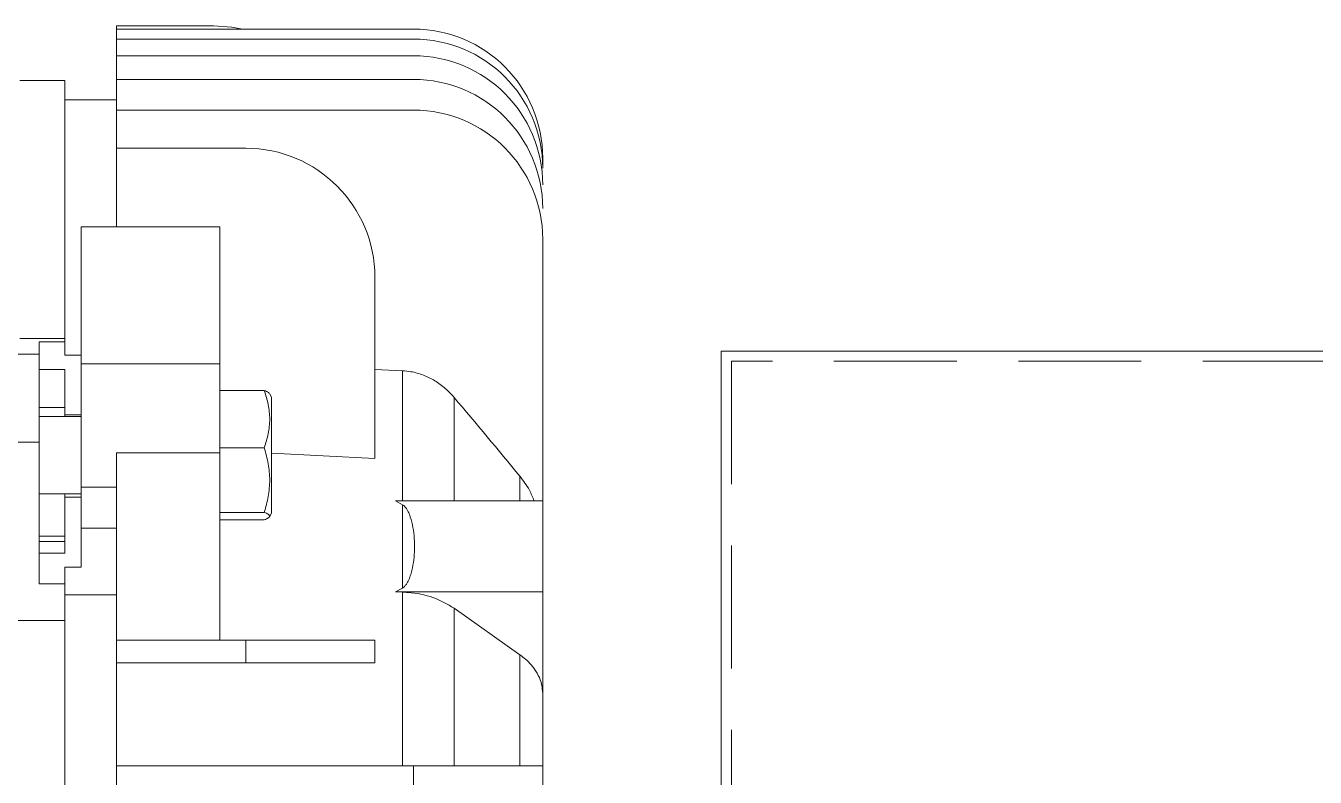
# Model space of a CAD drawing. Header units: inches. Extents: x -48 to 250, y -21 to 207.
# Drawn here: x 37.62 to 45.48, y 66.63 to 71.22 of the extents above; entities that cross this region are included whole.
import ezdxf

# ---------------------------------------------------------------- set-up
doc = ezdxf.new("R2010")
doc.units = ezdxf.units.IN
doc.header["$MEASUREMENT"] = 0
doc.linetypes.add('HIDDEN', pattern=[0.375, 0.25, -0.125])
doc.linetypes.add('PHANTOM', pattern=[2.5, 1.25, -0.25, 0.25, -0.25, 0.25, -0.25])
doc.layers.add('PHANTOM', color=6, linetype='PHANTOM', lineweight=5)

# ---------------------------------------------------------------- blocks, each defined once
blk = doc.blocks.new('HHI 365TS FRONT VIEW')
at = {"color": 7, "linetype": 'Continuous', "lineweight": 5}
for p, q in [((-7.1732, 8.4252), (-7.1732, 8.405)), ((-6.5827, 8.4252), (-7.1732, 8.4252)), ((-7.1732, 8.344), (-7.1732, 8.405)), ((-7.1732, 8.405), (-5.3622, 8.405)), ((-7.1732, 8.242), (-7.1732, 8.344)), ((-7.1732, 8.344), (-5.3622, 8.344)), ((-7.1732, 8.0978), (-7.1732, 8.242)), ((-7.1732, 8.242), (-5.3622, 8.242)), ((-7.4882, 8.0906), (-7.7638, 8.0906)), ((-7.4882, 6.5157), (-7.4882, 8.0906)), ((-7.1732, 7.9103), (-7.1732, 8.0978)), ((-7.1732, 8.0978), (-5.3622, 8.0978)), ((-7.1732, 7.9724), (-7.4882, 7.9724)), ((-7.1732, 7.6777), (-7.1732, 7.9103)), ((-7.1732, 7.9103), (-5.3622, 7.9103)), ((-7.1732, 7.6777), (-6.3858, 7.6777)), ((-7.1732, 7.6777), (-7.1732, 7.1974)), ((-4.5748, 7.6176), (-4.5748, 7.5566)), ((-6.5433, 7.1974), (-7.3898, 7.1974)), ((-7.3898, 7.1974), (-7.3898, 6.3622)), ((-6.5433, 6.3622), (-6.5433, 7.1974)), ((-4.5748, 7.1229), (-4.5748, 5.526)), ((-5.5984, 6.8903), (-5.5984, 5.7834)), ((-7.7638, 6.5157), (-7.4882, 6.5157)), ((-7.4882, 6.4963), (-7.6457, 6.4963)), ((-7.6457, 6.4963), (-7.6457, 6.4205)), ((-7.4882, 6.5157), (-7.4882, 6.4963)), ((-7.4882, 6.4155), (-7.4882, 6.4963)), ((-7.6457, 6.4205), (-9.9968, 6.4205)), ((-7.6457, 5.8837), (-7.6457, 6.4205)), ((-7.3898, 6.4155), (-7.4882, 6.4155)), ((-7.6457, 6.3282), (-7.4882, 6.3282)), ((-7.4882, 6.3282), (-7.4882, 6.0495)), ((-7.3898, 6.3622), (-7.3898, 5.609)), ((-6.5433, 6.3622), (-7.3898, 6.3622)), ((-6.5433, 5.8184), (-6.5433, 6.3622)), ((-5.4299, 6.3195), (-5.5984, 6.3275)), ((-5.4299, 5.5248), (-5.4299, 6.3195)), ((-6.5433, 6.199), (-6.2731, 6.199)), ((-6.2283, 6.1587), (-6.2416, 6.1816)), ((-6.2283, 5.8044), (-6.2283, 6.1587)), ((-5.1148, 5.526), (-5.1148, 6.1567)), ((-7.6457, 6.0959), (-7.4882, 6.0959)), ((-7.3898, 6.0406), (-7.6457, 6.0406)), ((-7.4882, 6.0495), (-7.3898, 6.0495)), ((-7.4882, 6.0406), (-7.4882, 6.0495)), ((-7.6457, 5.8837), (-10.063, 5.8837)), ((-7.6457, 5.018), (-7.6457, 5.8837)), ((-6.5433, 5.8498), (-6.2731, 5.8498)), ((-7.1732, 5.8184), (-6.5433, 5.8184)), ((-7.1732, 5.8184), (-7.1732, 4.6752)), ((-6.5433, 5.8184), (-6.5433, 4.6752)), ((-5.5984, 5.7834), (-6.2283, 5.8159)), ((-6.2283, 5.4501), (-6.2283, 5.8044)), ((-4.7132, 5.526), (-4.7132, 5.6752)), ((-7.3898, 5.609), (-7.1732, 5.609)), ((-7.3898, 5.609), (-7.3898, 5.359)), ((-7.6457, 5.5682), (-7.3898, 5.5682)), ((-7.4882, 5.5682), (-7.4882, 5.5484)), ((-7.4882, 5.5484), (-7.4882, 5.2058)), ((-7.3898, 5.5484), (-7.4882, 5.5484)), ((-5.4726, 5.526), (-5.4299, 5.5021)), ((-4.5748, 5.526), (-5.4726, 5.526)), ((-4.5748, 5.526), (-4.5748, 4.9692)), ((-6.5433, 5.4551), (-6.2731, 5.4551)), ((-6.2416, 5.4272), (-6.2283, 5.4501)), ((-5.4299, 4.9931), (-5.4299, 5.5021)), ((-7.3898, 5.359), (-7.1732, 5.359)), ((-7.3898, 5.359), (-7.3898, 5.1209)), ((-6.2731, 5.4098), (-6.5433, 5.4098)), ((-7.6457, 5.3103), (-7.4882, 5.3103)), ((-7.4882, 5.2779), (-7.6457, 5.2779)), ((-7.4882, 5.2058), (-7.6457, 5.2058)), ((-7.4882, 5.1209), (-7.3898, 5.1209)), ((-7.4882, 5.018), (-7.4882, 5.1209)), ((-7.4882, 5.018), (-7.6457, 5.018)), ((-7.4882, 4.7961), (-7.4882, 5.018)), ((-5.4299, 4.9931), (-5.4726, 4.9692)), ((-5.4726, 4.9692), (-5.4299, 4.968)), ((-4.5748, 4.9692), (-5.4726, 4.9692)), ((-5.4299, 3.9075), (-5.4299, 4.968)), ((-4.5748, 4.9692), (-4.5748, 4.3492)), ((-7.1732, 4.9528), (-7.4882, 4.9528)), ((-5.1148, 3.9075), (-5.1148, 4.8703)), ((-4.7132, 4.5859), (-5.1148, 4.8703)), ((-9.7126, 4.7961), (-7.4882, 4.7961)), ((-7.4882, -4.7961), (-7.4882, 4.7961)), ((-7.1732, 4.6752), (-7.1732, 4.5374)), ((-7.1732, 4.6752), (-6.3858, 4.6752)), ((-6.3858, 4.6752), (-6.3858, 4.5374)), ((-5.5984, 4.6752), (-6.3858, 4.6752)), ((-5.5984, 4.5374), (-5.5984, 4.6752)), ((-4.7132, 4.5859), (-4.7132, 3.9075)), ((-7.1732, 3.9075), (-7.1732, 4.5374)), ((-6.3858, 4.5374), (-7.1732, 4.5374)), ((-5.5984, 4.5374), (-6.3858, 4.5374)), ((-5.3622, 3.9075), (-7.1732, 3.9075)), ((-7.1732, 3.7697), (-7.1732, 3.9075)), ((-5.3622, 3.7697), (-5.3622, 3.9075)), ((-4.5748, 3.9075), (-5.3622, 3.9075)), ((-4.5748, 3.9075), (-4.5748, 3.7697))]:
    blk.add_line(p, q, dxfattribs=at)
at = {"color": 7, "linetype": 'Continuous', "lineweight": 5, "flags": 128}
blk.add_lwpolyline([(-6.4053, 8.405), (-6.4706, 8.4172), (-6.5827, 8.4252)], dxfattribs=at)
at = {"color": 7, "linetype": 'Continuous', "lineweight": 5}
for centre in [(-5.3622, 7.6176), (-5.3622, 7.5566), (-5.3622, 7.4546), (-5.3622, 7.3104), (-5.3622, 7.1229), (-6.3858, 6.8903)]:
    blk.add_arc(centre, 0.7874, 0, 90, dxfattribs=at)
for points, knots in [([(-5.1148, 6.1567), (-5.1322, 6.1756), (-5.1675, 6.2139), (-5.231, 6.2598), (-5.3016, 6.2948), (-5.369, 6.3143), (-5.4127, 6.318), (-5.4299, 6.3195)], [0, 0, 0, 0, 0.211243, 0.427978, 0.639427, 0.858174, 1, 1, 1, 1]), ([(-6.2731, 5.8498), (-6.2629, 5.8783), (-6.2545, 5.907), (-6.2429, 5.9651), (-6.2397, 5.9944), (-6.2397, 6.0389), (-6.2405, 6.0538), (-6.2435, 6.0833), (-6.2458, 6.098), (-6.2545, 6.1417), (-6.2629, 6.1705), (-6.2731, 6.199)], [0, 0, 0, 0, 0.25, 0.25, 0.5, 0.5, 0.625, 0.625, 0.75, 0.75, 1, 1, 1, 1]), ([(-6.2731, 6.199), (-6.2627, 6.1951), (-6.2467, 6.189), (-6.2444, 6.1827), (-6.2435, 6.1805)], [0, 0, 0, 0, 0.64627, 1, 1, 1, 1]), ([(-6.2731, 5.4551), (-6.2629, 5.4874), (-6.2545, 5.5198), (-6.2429, 5.5854), (-6.2397, 5.6185), (-6.2397, 5.6689), (-6.2405, 5.6857), (-6.2435, 5.7191), (-6.2458, 5.7356), (-6.2545, 5.785), (-6.2629, 5.8175), (-6.2731, 5.8498)], [0, 0, 0, 0, 0.25, 0.25, 0.5, 0.5, 0.625, 0.625, 0.75, 0.75, 1, 1, 1, 1]), ([(-4.6266, 5.526), (-4.6357, 5.5481), (-4.6577, 5.6017), (-4.6926, 5.648), (-4.7132, 5.6752)], [0, 0, 0, 0, 0.412005, 1, 1, 1, 1]), ([(-6.2731, 5.4098), (-6.2629, 5.4135), (-6.2545, 5.4172), (-6.2429, 5.4247), (-6.2397, 5.4286), (-6.2397, 5.4343), (-6.2405, 5.4363), (-6.2435, 5.4401), (-6.2458, 5.442), (-6.2545, 5.4477), (-6.2629, 5.4514), (-6.2731, 5.4551)], [0, 0, 0, 0, 0.25, 0.25, 0.5, 0.5, 0.625, 0.625, 0.75, 0.75, 1, 1, 1, 1]), ([(-5.4299, 4.9931), (-5.4237, 4.9968), (-5.419, 5.0012), (-5.4106, 5.0105), (-5.407, 5.0156), (-5.3973, 5.0307), (-5.3923, 5.0412), (-5.3837, 5.0624), (-5.3801, 5.0732), (-5.3739, 5.0949), (-5.3713, 5.1057), (-5.3646, 5.1383), (-5.3616, 5.1601), (-5.3576, 5.2037), (-5.3566, 5.2256), (-5.3566, 5.2694), (-5.3575, 5.2913), (-5.3616, 5.3352), (-5.3646, 5.3572), (-5.3737, 5.4008), (-5.3795, 5.4226), (-5.3924, 5.4542), (-5.3973, 5.4646), (-5.4069, 5.4796), (-5.4105, 5.4845), (-5.419, 5.494), (-5.4238, 5.4985), (-5.4299, 5.5021)], [0, 0, 0, 0, 0.03125, 0.03125, 0.0625, 0.0625, 0.125, 0.125, 0.1875, 0.1875, 0.25, 0.25, 0.375, 0.375, 0.5, 0.5, 0.625, 0.625, 0.75, 0.75, 0.875, 0.875, 0.9375, 0.9375, 0.96875, 0.96875, 1, 1, 1, 1]), ([(-5.1148, 4.8703), (-5.156, 4.8942), (-5.2383, 4.9421), (-5.3549, 4.9646), (-5.4188, 4.9675), (-5.4299, 4.968)], [0, 0, 0, 0, 0.452219, 0.904451, 1, 1, 1, 1]), ([(-4.5748, 4.3492), (-4.5761, 4.3678), (-4.5786, 4.4055), (-4.5993, 4.4602), (-4.6321, 4.5121), (-4.6711, 4.5541), (-4.7014, 4.5769), (-4.7132, 4.5859)], [0, 0, 0, 0, 0.212024, 0.430191, 0.642215, 0.8604, 1, 1, 1, 1]), ([(-4.5748, 4.3492), (-4.5748, 4.3363), (-4.5748, 4.3104), (-4.5748, 4.2713), (-4.5748, 4.2319), (-4.5748, 4.1922), (-4.5748, 4.1523), (-4.5748, 4.1122), (-4.5748, 4.0718), (-4.5748, 4.0311), (-4.5748, 3.9902), (-4.5748, 3.949), (-4.5748, 3.9213), (-4.5748, 3.9075)], [0, 0, 0, 0, 0.0909516, 0.1818777, 0.2727839, 0.363676, 0.4545596, 0.5454404, 0.636324, 0.7272161, 0.8181223, 0.9090484, 1, 1, 1, 1])]:
    blk.add_open_spline(points, degree=3, knots=knots, dxfattribs=at)
blk.add_open_spline([(-4.7132, 5.6752), (-4.846, 5.8366), (-4.98, 5.997), (-5.1148, 6.1567)], degree=3, dxfattribs=at)
blk = doc.blocks.new('Coupling Guard For 365TS Front')
at = {"layer": 'PHANTOM', "color": 7, "linetype": 'Continuous', "lineweight": 5}
for p, q in [((4.125, 0), (-4.125, 0)), ((-4.125, 0), (-4.125, -16.565))]:
    blk.add_line(p, q, dxfattribs=at)
at = {"layer": 'PHANTOM', "color": 7, "linetype": 'HIDDEN', "lineweight": 5, "ltscale": 3}
for p, q in [((4.0625, -0.0625), (-4.0625, -0.0625)), ((-4.0625, -0.0625), (-4.0625, -16.5025))]:
    blk.add_line(p, q, dxfattribs=at)

msp = doc.modelspace()

# ---------------------------------------------------------------- block references
at = {"color": 7, "lineweight": 5}
msp.add_blockref('HHI 365TS FRONT VIEW', (45.3425, 62.7913), dxfattribs=at)
at = {"color": 7, "linetype": 'Continuous', "lineweight": 5}
msp.add_blockref('Coupling Guard For 365TS Front', (45.9812, 69.2313), dxfattribs=at)

doc.saveas('drawing.dxf')
